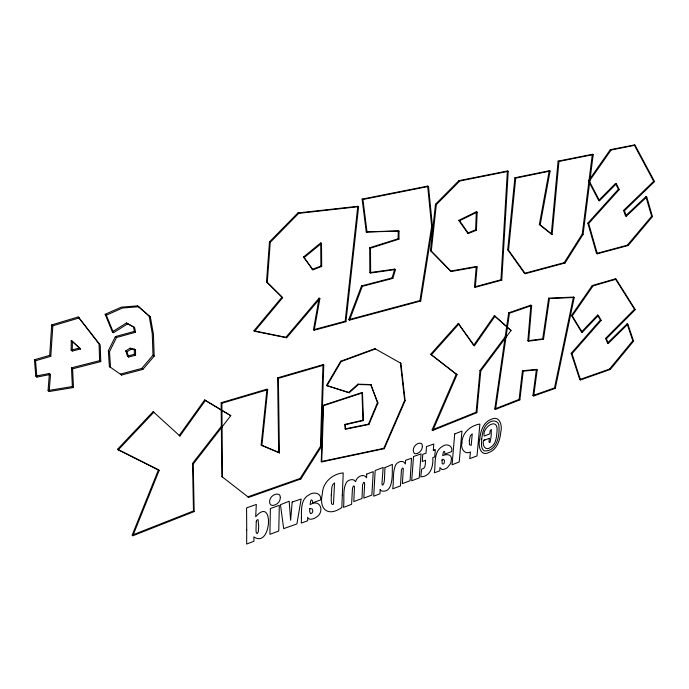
<?xml version="1.0" encoding="UTF-8"?>
<svg xmlns="http://www.w3.org/2000/svg" width="689" height="689" viewBox="0 0 689 689"><rect width="100%" height="100%" fill="white"/><g stroke="black" fill="none" stroke-linecap="round" stroke-linejoin="round"><path stroke-width="1.03" d="M398.139 238.764L398.208 230.781L366.255 231.96L362.13 199.104L427.662 186.099L428.506 186.452L432.477 226.81L420.721 301.007L349.53 320.127L348.746 319.67L361.518 285.918L392.041 277.977L392.842 278.399L395.52 269.537L394.711 269.123L369.829 272.586L369.683 247.756L398.139 238.764L398.948 239.161L399.026 231.177L398.208 230.781M71.139 350.098L71.26 340.426L80.604 348.978L72.267 351.037L71.139 350.098L79.468 348.048L80.604 348.978M72.267 351.037L72.397 341.356M322.995 364.653L323.752 365.144L321.16 446.997L300.826 478.993L248.634 497.398L247.928 496.803L300.103 478.442L320.428 446.463L322.995 364.653L277.624 377.83L278.692 452.38L279.415 452.94L278.373 378.347L277.624 377.83M321.255 461.552L323.046 405.339L361.992 392.541L362.492 392.868L363.43 420.548L345.301 424.734L344.801 424.398L345.129 428.868L345.628 429.213L368.951 424.467L377.968 402.996L370.82 384.574L357.918 384.169L348.694 392.446L326.5 385.409L340.667 361.243L374.919 348.651L400.92 363.31L405.158 400.697L384.281 448.677L321.737 461.914L321.255 461.552L383.79 448.332L384.281 448.677M321.737 461.914L323.546 405.683L323.046 405.339M467.633 233.071L475.591 229.893L476.34 211.773L477.176 212.134L476.418 230.264L468.46 233.442L467.633 233.071L458.745 220.342L476.34 211.773M501.764 280.173L500.946 279.786L507.388 171.01L458.891 180.656L435.474 204.28L430.47 250.641L451.149 271.526L477.107 266.893L475.307 287.296L501.764 280.173L508.241 171.337L507.388 171.01M483.644 440.366C481.912 445.137 485.401 451.545 490.714 447.282C496.235 443.905 496.562 436.593 497.062 430.823C498.147 416.397 481.955 427.464 484.143 436.059L489.776 433.863L490.258 430.47L491.352 429.54L491.188 435.836L490.051 442.381C488.191 443.544 489.483 439.108 489.362 438.342L483.644 440.366L485.134 439.866M49.686 355.369L34.45 359.753L35.544 360.726L50.788 356.334L49.686 355.369L51.727 324.872L78.253 316.966L100.206 344.948L100.766 361.596L72.595 368.796L71.475 367.831L99.621 360.657L100.766 361.596M50.788 356.334L52.846 325.794L51.727 324.872M433.321 450.425L433.734 444.017L426.448 446.636L426.043 453.164L422.762 454.361L422.279 461.527L425.552 460.269C425.113 463.344 426.112 468.727 421.685 469.123L420.755 476.831C430.892 476.676 433.424 465.755 432.804 457.599L434.716 456.902L435.362 449.641L433.321 450.425L434.294 450.072M281.87 297.286L253.922 330.78L254.68 331.271L282.636 297.751L266.505 281.896L269.477 241.917L297.906 212.944L357.78 206.304L358.599 206.691L345.956 321.685L314.227 330.22L313.461 329.747L319.102 298.139L319.885 298.587L314.227 330.22M282.636 297.751L267.28 282.361L270.26 242.347L298.707 213.349L358.599 206.691M72.595 368.796L73.465 387.537L49.169 391.524L48.075 390.525L49.393 373.464L35.785 376.099L34.45 359.753M49.169 391.524L50.495 374.437L49.393 373.464M528.644 341.158L527.852 340.745L530.866 305.158L531.675 305.546L528.644 341.158L543.509 339.246L549.452 298.552L548.642 298.165L542.717 338.842L543.509 339.246M475.307 287.296L474.497 286.9L476.288 266.505L450.33 271.121M495.115 316.087L474.42 345.775L473.636 345.344L494.323 315.683L511.049 330.513L480.776 370.906L476.874 412.694L432.856 430.392L432.098 429.91L476.108 412.237L480 370.467L505.183 336.861L505.984 337.283M552.13 234.432L551.303 234.079L558.099 161.131L592.333 154.31L593.195 154.612L583.083 234.398L565.032 263.009L525.302 273.705L524.484 273.326L507.715 249.788L514.864 177.788L549.236 170.76L550.089 171.087L540.185 224.855L552.13 234.432L558.96 161.441L593.195 154.612M525.302 273.705L508.542 250.159L515.716 178.124L550.089 171.087M279.415 452.94L261.157 445.077L266.962 389.182L221.16 402.703L221.798 476.512L222.495 477.098L221.884 403.246L221.16 402.703M261.88 445.637L267.702 389.707L266.962 389.182M451.149 271.526L431.288 251.037L436.309 204.65L459.735 181.009L508.241 171.337M345.956 321.685L345.18 321.22L357.78 206.304M530.866 305.158L508.663 312.815L494.78 408.947L519.093 399.431L522.443 370.734L536.438 369.39L537.213 369.812L533.708 395.968L532.941 395.529L536.438 369.39M494.78 408.947L495.546 409.395L519.868 399.87L523.227 371.164L522.443 370.734M524.484 273.326L564.213 262.647L582.248 234.062L592.333 154.31M495.546 409.395L509.464 313.219L531.675 305.546M348.746 319.67L419.92 300.576L431.65 226.431L427.662 186.099M551.303 234.079L539.349 224.511L549.236 170.76M532.941 395.529L554.507 387.95L573.42 297.088L574.23 297.467L555.282 388.372L533.708 395.968M392.041 277.977L394.711 269.123M349.53 320.127L362.311 286.348L392.842 278.399M230.789 415.674L205.4 400.498L179.932 436.034L179.235 435.448L204.676 399.947L230.789 415.674L193.213 464.033L194.177 511.582L132.848 535.766L132.185 535.112L158.479 469.769L117.569 449.254L153.139 411.669L153.845 412.246L118.25 449.865L117.569 449.254M132.848 535.766L159.168 470.38L158.479 469.769M345.129 428.868L368.451 424.131L377.46 402.669L370.82 384.574M432.098 429.91L456.256 374.205L430.677 354.249L458.254 323.425L474.42 345.775M432.856 430.392L457.031 374.652L430.677 354.249M383.79 448.332L404.641 400.378L400.404 363L400.92 363.31M108.354 350.727L115.382 336.577L134.389 331.392L135.569 332.279L116.544 337.481L109.508 351.648L110.516 367.452L109.362 366.514L108.354 350.727L109.508 351.648M326.5 385.409L326.999 385.745L341.176 361.561L375.436 348.961L374.919 348.651M627.868 324.209L633.587 341.141L610.308 369.45L580.543 379.94L571.973 353.707L601.161 320.402L598.396 315.459L582.265 332.348L581.473 331.96L571.474 315.519L592.247 285.53L615.32 278.847L616.138 279.2L635.284 309.628L606.389 338.747L608.284 343.398L627.868 324.209L627.076 323.839L607.5 343.01L608.284 343.398M582.265 332.348L572.275 315.906L593.057 285.901L616.138 279.2M623.579 210.438L625.509 215.855L645.903 196.701L646.747 197.011L652.474 216.604L628.179 245.517L597.329 253.81L588.682 223.494L619.196 189.63L616.379 183.774L599.533 200.783L598.689 200.465L588.475 180.88L610.273 149.711L634.216 144.966L635.086 145.25L654.55 181.586L624.423 210.756L623.579 210.438L653.697 181.285L654.55 181.586M599.533 200.783L589.328 181.19L611.134 150.004L635.086 145.25M194.177 511.582L193.488 510.962L192.515 463.439L221.358 426.319L222.082 426.887M581.473 331.96L597.596 315.088L600.369 320.032L571.19 353.302L579.768 379.527L609.532 369.063L632.803 340.771L627.076 323.839M598.689 200.465L615.535 183.463L618.352 189.32L587.846 223.158L596.502 253.466L627.352 245.181L651.639 216.286L645.903 196.701M253.922 330.78L285.901 337.3L319.102 298.139M254.68 331.271L286.667 337.782L319.885 298.587M137.628 305.864L150.383 316.983L153.44 334.354L154.19 356.101L142.881 369.382L121.6 375.031L120.446 374.084L141.71 368.46L153.01 355.205L152.243 333.476L149.177 316.122L137.628 305.864L121.342 307.156L105.15 314.296L112.316 331.805L113.478 332.701L127.68 323.847L134.57 327.499L135.569 332.279M431.46 354.697L459.046 323.847M607.5 343.01L605.597 338.359L634.491 309.266L635.284 309.628M625.509 215.855L626.344 216.182L646.747 197.011M326.999 385.745L349.202 392.773L358.426 384.496L371.328 384.893M303.591 256.954L320.712 242.924L321.513 243.346L321.685 266.497L312.892 269.847L303.591 256.954L312.892 269.847M304.383 257.385L321.513 243.346M112.316 331.805L126.5 322.96L134.57 327.499M125.794 350.873L130.126 348.178L134.338 349.142L135.518 350.055L135.552 355.24L128.619 357.023L127.456 356.101L125.794 350.873L126.957 351.786L128.619 357.023M126.957 351.786L131.298 349.09L135.518 350.055M458.745 220.342L459.58 220.713L477.176 212.134M105.15 314.296L106.321 315.174L122.521 308.017L138.816 306.717M132.185 535.112L193.488 510.962M312.1 269.408L320.885 266.066L321.685 266.497M323.546 405.683L362.492 392.868M369.683 247.756L370.493 248.161L398.948 239.161M52.846 325.794L79.399 317.87M221.884 403.246L267.702 389.707M278.373 378.347L323.752 365.144M313.461 329.747L345.18 321.22M474.497 286.9L500.946 279.786M127.456 356.101L134.381 354.327L135.552 355.24M344.801 424.398L362.931 420.212L363.43 420.548M362.13 199.104L362.948 199.483L428.506 186.452M35.785 376.099L36.87 377.09L50.495 374.437M48.075 390.525L72.354 386.555L73.465 387.537M369.829 272.586L370.63 273.016L395.52 269.537M527.852 340.745L542.717 338.842M523.227 371.164L537.213 369.812M548.642 298.165L573.42 297.088M549.452 298.552L574.23 297.467M366.255 231.96L399.026 231.177M610.273 149.711L611.134 150.004M558.099 161.131L558.96 161.441M615.535 183.463L616.379 183.774M618.352 189.32L619.196 189.63M588.475 180.88L589.328 181.19M588.88 181.646L589.732 181.965M651.639 216.286L652.474 216.604M514.864 177.788L515.716 178.124M587.846 223.158L588.682 223.494M627.352 245.181L628.179 245.517M458.891 180.656L459.735 181.009M582.248 234.062L583.083 234.398M261.157 445.077L278.692 452.38M539.349 224.511L540.185 224.855M596.502 253.466L597.329 253.81M435.474 204.28L436.309 204.65M564.213 262.647L565.032 263.009M475.591 229.893L476.418 230.264M592.247 285.53L593.057 285.901M507.715 249.788L508.542 250.159M597.596 315.088L598.396 315.459M600.369 320.032L601.161 320.402M632.803 340.771L633.587 341.141M476.288 266.505L477.107 266.893M571.474 315.519L572.275 315.906M430.47 250.641L431.288 251.037M605.597 338.359L606.389 338.747M118.25 449.865L159.168 470.38M508.663 312.815L509.464 313.219M609.532 369.063L610.308 369.45M297.906 212.944L298.707 213.349M571.19 353.302L571.973 353.707M507.431 327.241L494.323 315.683M511.049 330.513L507.362 327.49M579.768 379.527L580.543 379.94M419.92 300.576L420.721 301.007M554.507 387.95L555.282 388.372M361.518 285.918L362.311 286.348M269.477 241.917L270.26 242.347M480 370.467L480.776 370.906M519.093 399.431L519.868 399.87M456.256 374.205L457.031 374.652M266.505 281.896L267.28 282.361M476.108 412.237L476.874 412.694M404.641 400.378L405.158 400.697M340.667 361.243L341.176 361.561M285.901 337.3L286.667 337.782M357.918 384.169L358.426 384.496M377.46 402.669L377.968 402.996M348.694 392.446L349.202 392.773M368.451 424.131L368.951 424.467M109.362 366.514L121.6 375.031M149.177 316.122L150.383 316.983M320.428 446.463L321.16 446.997M126.5 322.96L127.68 323.847M153.01 355.205L154.19 356.101M221.221 409.834L221.944 410.386M204.676 399.947L205.4 400.498M300.103 478.442L300.826 478.993M115.382 336.577L116.544 337.481M130.126 348.178L131.298 349.09M221.798 476.512L248.634 497.398M141.71 368.46L142.881 369.382M192.515 463.439L193.213 464.033M153.139 411.669L179.932 436.034M71.26 340.426L79.468 348.048M78.253 316.966L99.061 344.026L99.621 360.657M458.254 323.425L473.636 345.344M459.58 220.713L468.46 233.442M615.32 278.847L634.491 309.266M634.216 144.966L653.697 181.285M106.321 315.174L113.478 332.701M624.423 210.756L626.344 216.182M133.39 326.62L134.389 331.392M362.948 199.483L367.065 232.357M35.544 360.726L36.87 377.09M345.301 424.734L345.628 429.213M71.475 367.831L72.354 386.555M361.992 392.541L362.931 420.212M320.712 242.924L320.885 266.066M134.338 349.142L134.381 354.327M370.493 248.161L370.63 273.016M384.987 467.624L384.419 479.975L383.962 483.032L382.791 485.116L382.119 484.849L381.973 483.342L383.179 467.469L375.169 470.518L373.696 496.183L379.958 493.772L380.156 489.405L380.983 490.775C394.341 494.426 392.015 471.827 392.36 464.369L384.987 467.624M246.714 530.074L246.671 544.034L253.965 541.227L253.879 536.903C271.587 549.012 274.386 495.038 255.688 516.707L256.325 504.443L246.576 507.879L246.714 530.074M451.484 458.443L450.795 463.249L447.419 467.633A10.748 6.787 -57.1 0 1 441.916 469.442L439.918 467.607L439.823 470.82L434.397 472.783C435.732 463.99 433.26 451.812 442.321 446.438C446.541 442.949 453.328 445.749 451.648 451.622L444.861 454.085L444.724 451.795L444.052 451.269L443.294 452.208L442.734 455.653C445.731 454.077 451.381 453.844 451.484 458.443M366.686 474.075L366.582 477.839C363.551 472.706 356.359 476.986 355.584 481.714C353.715 478.106 348.677 479.665 346.55 482.188C342.261 489.724 344.672 499.112 343.458 507.388L351.605 504.305L352.467 488.243L353.483 485.934L354.284 486.245L354.439 487.752L353.81 501.558L362.018 498.509L362.56 484.806L363.714 482.309L364.524 482.688L364.645 484.281L363.818 498.113L371.871 495.072L373.249 471.646L366.686 474.075M270.389 508.516L269.899 534.302L278.769 531.004L279.303 505.338L270.389 508.516M331.297 494.78L331.228 500.515L331.564 503.487L332.305 504.451L333.476 504.184L334.553 482.894C330.608 485.065 332.064 491.093 331.297 494.78M301.42 518.162L301.343 523.072L307.707 520.763L307.604 517.361L308.646 518.705L310.119 519.213A11.739 7.889 -52 0 0 316.578 517.069C324.786 511.832 320.523 498.336 310.162 504.598L310.601 500.937L311.445 499.904L312.298 500.438L312.608 502.849L320.574 499.956C321.901 493.048 313.564 491.3 309.06 494.857C300.473 499.224 301.541 510.118 301.42 518.162M309.723 508.577L309.706 511.815L310.55 513.598C312.815 513.649 313.297 510.454 312.186 508.947L309.723 508.577M405.537 460.347L405.339 464.007C403.573 459.529 397.484 461.509 395.675 464.954C392.342 472.37 393.979 480.965 392.721 488.811L400.464 485.926L401.411 470.027L402.428 468.098L403.143 468.21L403.28 469.338L402.385 483.635L410.067 480.733L411.531 458.219L405.537 460.347M461.906 442.932C460.441 448.177 464.524 455.093 470.466 452.01L469.709 458.633L477.012 455.911L479.897 424.054C470.458 425.457 462.009 432.959 461.906 442.932M442.037 460.347L442.149 463.654L443.173 464.11L444.19 463.18L444.517 460.683L443.44 459.322L442.157 459.382L442.037 460.347M342.312 495.064L341.847 507.423C328.42 517.198 318.688 509.559 322.323 494.004C322.581 482.601 332.236 473.937 343.225 472.887L342.312 495.064M469.312 440.495L469.493 444.724L471.19 445.404L472.258 433.846L470.354 435.741L469.312 440.495M479.716 439.703C477.847 445.895 480.655 457.1 489.044 452.423C497.294 449.383 500.033 439.883 500.791 431.951C502.496 425.905 499.792 415.148 491.524 419.205C483.084 422.099 480.336 431.693 479.716 439.703M481.714 439.057C481.689 442.889 480.431 448.281 484.091 450.882C496.459 451.872 499.809 436.335 498.939 426.715C499.422 421.031 493.023 419.377 489.147 422.555C483.566 425.991 482.369 433.08 481.714 439.057M413.538 456.531L411.695 480.75L419.205 477.959L421.074 453.844L413.538 456.531M256.256 521.616L256.007 530.651L256.299 532.778L257.238 533.674L258.323 531.667L258.719 526.258L258.039 519.627L256.739 520.186L256.256 521.616M292.179 502.023L290.629 520.307L289.173 501.23L280.466 504.718L283.661 528.635L296.907 523.959L301.145 499.008L292.179 502.023M454.706 433.941L452.079 464.782L459.219 461.957L461.974 431.09L454.706 433.941M280.328 497.596C280.397 501.893 276.582 505.235 272.456 505.485L270.829 504.925L269.873 503.547C268.228 498.38 273.817 492.799 278.942 494.366L280.001 495.58L280.328 497.596M422.348 446.618C422.211 450.33 419.17 453.595 415.415 453.758L414.106 453.173C411.531 449.073 415.303 443.251 419.98 443.13L421.384 443.535L422.185 444.706L422.348 446.618"/></g></svg>
